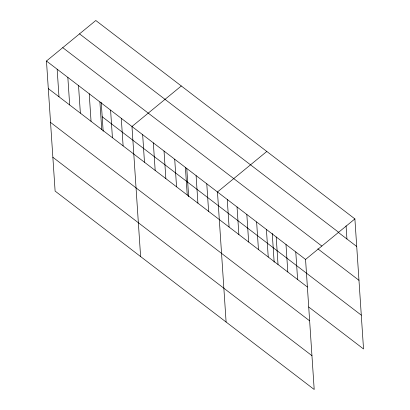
<?xml version="1.0" encoding="UTF-8"?>
<svg xmlns="http://www.w3.org/2000/svg" width="410" height="410" viewBox="0 0 410 410"><rect width="100%" height="100%" fill="white"/><g stroke="black" fill="none" stroke-linecap="round" stroke-linejoin="round"><path stroke-width="0.61" d="M46.468 61.023L305.558 259.438L314.198 389.5L55.109 191.086L46.468 61.023L95.802 20.5L354.891 218.914L363.532 348.977L308.72 307.003M181.302 85.977L131.969 126.5L140.609 256.563M266.802 151.454L217.469 191.977L226.105 322.04M305.558 259.438L354.891 218.914M79.525 33.871L338.614 232.285M338.127 232.25L356.726 246.492M62.75 47.647L321.84 246.067M317.863 248.829L358.97 280.312M102.198 116.742L361.287 315.157M48.303 88.596L307.387 287.015M50.548 122.416L309.637 320.835M52.859 157.266L311.948 355.68M346.06 225.833L346.937 238.994M295.769 251.94L297.604 279.517M285.98 244.447L287.815 272.02M276.196 236.949L278.026 264.527M272.245 233.387L274.157 262.19M266.408 229.457L268.237 257.029M256.619 221.959L258.449 249.536M246.83 214.461L248.665 242.038M237.041 206.968L238.876 234.546M227.253 199.47L229.087 227.048M206.778 183.793L208.613 211.365M196.093 175.608L197.922 203.181M186.786 168.53L188.656 196.713M185.407 167.423L187.237 194.996M174.716 159.239L176.551 186.811M164.031 151.054L165.86 178.627M153.345 142.87L155.175 170.442M142.654 134.685L144.489 162.257M121.283 118.316L123.113 145.888M110.592 110.131L112.427 137.704M101.244 102.428L103.161 131.236M99.907 101.946L101.736 129.519M89.221 93.762L91.051 121.334M78.53 85.577L80.365 113.15M67.845 77.393L69.674 104.965M57.154 69.208L58.989 96.78"/></g></svg>
